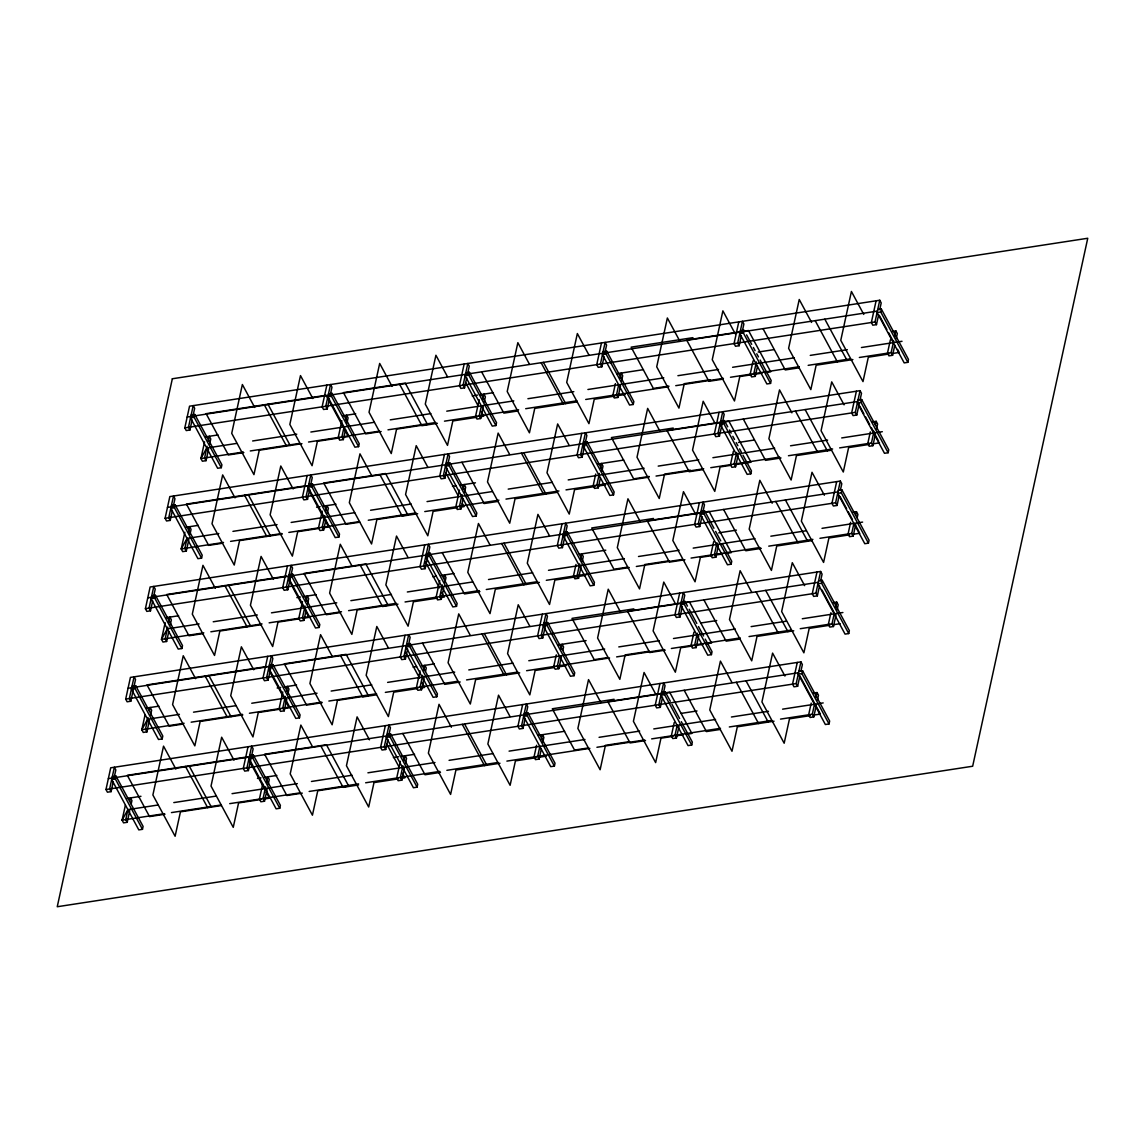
<?xml version="1.0" encoding="UTF-8"?>
<svg xmlns="http://www.w3.org/2000/svg" width="1145" height="1145" viewBox="0 0 1145 1145"><rect width="100%" height="100%" fill="white"/><g stroke="black" fill="none" stroke-linecap="round" stroke-linejoin="round"><path stroke-width="1.5" d="M113.269 781.62L111.079 791.639L107.43 792.197L105.984 789.506L110.707 767.808L800.928 661.882L802.373 664.558L800.913 671.242M133.335 689.548L130.788 701.227L127.138 701.785L125.692 699.108L130.416 677.411L820.636 571.469L822.081 574.146L820.621 580.83M152.686 600.81L150.496 610.815L146.846 611.387L145.401 608.696L150.124 586.999L840.344 481.057L841.79 483.748L840.33 490.418M172.394 510.398L170.204 520.417L166.54 520.975L165.095 518.284L169.832 496.586L860.052 390.66L861.498 393.336L860.038 400.02M192.102 419.986L189.913 430.005L186.249 430.563L184.803 427.886L189.54 406.189L879.761 300.248L881.206 302.938L879.746 309.608M114.357 776.611L115.817 769.941L114.371 767.25L109.634 788.948L111.079 791.639M134.065 686.198L135.525 679.529L134.079 676.838L129.342 698.536L130.788 701.227M153.773 595.801L155.233 589.117L153.788 586.44L149.05 608.138L150.496 610.815M173.482 505.389L174.942 498.719L173.496 496.028L168.759 517.726L170.204 520.417M193.19 414.977L194.65 408.307L193.204 405.616L188.467 427.314L189.913 430.005M115.344 778.986L111.695 779.545L138.803 829.896L142.467 829.324L115.344 778.986L115.989 776.095L112.325 776.653M135.053 688.574L131.403 689.133L158.511 739.484L162.175 738.926L135.053 688.574L135.682 685.683L132.033 686.241M154.761 598.162L151.111 598.735L178.219 649.072L181.869 648.514L154.761 598.162L155.391 595.271L151.741 595.844M174.469 507.765L170.82 508.323L197.928 558.674L201.577 558.116L174.469 507.765L175.099 504.873L171.449 505.432M194.178 417.353L190.514 417.911L217.636 468.262L221.286 467.704L194.178 417.353L194.807 414.461L191.158 415.02M125.377 805.15L122.1 820.163L123.545 822.854L127.209 822.296L129.757 810.603M145.071 714.738L141.808 729.766L143.254 732.442L146.918 731.884L149.451 720.205M165.152 622.665L161.517 639.354L162.962 642.044L166.612 641.472L168.802 631.467M184.86 532.253L181.225 548.942L182.67 551.632L186.32 551.074L188.868 539.381M204.569 441.856L200.933 458.544L202.379 461.22L206.028 460.662L208.576 448.983M157.924 805.021L127.925 809.629L125.764 819.605L127.209 822.296M129.757 801.242L130.487 797.908L131.933 800.598L131.203 803.933M148.006 717.514L145.472 729.193L146.918 731.884M149.465 710.845L150.195 707.495L151.641 710.186L150.553 715.196M167.714 627.102L165.166 638.795L166.612 641.472M168.816 622.107L169.904 617.098L171.349 619.774L170.261 624.784M218.824 533.541L187.05 538.408L184.875 548.383L186.32 551.074M188.524 531.695L189.612 526.686L191.058 529.376L189.97 534.386M207.13 446.292L204.583 457.971L206.028 460.662M208.233 441.283L209.32 436.274L210.766 438.964L209.678 443.974M142.467 829.324L143.096 826.432L115.989 776.095M162.175 738.926L162.805 736.035L135.682 685.683M181.869 648.514L182.513 645.623L155.391 595.271M201.577 558.116L202.207 555.211L175.099 504.873M221.286 467.704L221.915 464.813L194.807 414.461M248.021 746.74L243.284 768.438L244.729 771.115L248.393 770.556L250.941 758.877M267.73 656.328L262.992 678.026L264.438 680.717L268.102 680.144L270.649 668.465M287.438 565.916L282.7 587.614L284.146 590.305L287.81 589.747L290.358 578.053M307.146 475.518L302.409 497.216L303.854 499.893L307.518 499.334L309.708 489.316M326.855 385.106L322.117 406.804L323.563 409.495L327.227 408.922L329.416 398.918M251.671 755.543L253.131 748.859L251.685 746.168L246.948 767.866L248.393 770.556M271.379 665.13L272.839 658.447L271.394 655.77L266.656 677.468L268.102 680.144M291.088 574.718L292.548 568.049L291.102 565.358L286.365 587.056L287.81 589.747M310.796 484.321L312.256 477.637L310.81 474.96L306.073 496.658L307.518 499.334M330.504 393.909L331.964 387.225L330.519 384.548L325.781 406.246L327.227 408.922M252.659 757.904L248.995 758.477L276.117 808.814L279.766 808.255L252.659 757.904L253.288 755.013L249.639 755.571M272.367 667.506L268.703 668.065L295.811 718.416L299.475 717.843L272.367 667.506L272.997 664.601L269.333 665.173M292.075 577.094L288.411 577.653L315.519 628.004L319.183 627.446L292.075 577.094L292.705 574.203L289.041 574.761M311.784 486.682L308.119 487.255L335.227 537.592L338.891 537.034L311.784 486.682L312.413 483.791L308.749 484.349M331.492 396.284L327.828 396.843L354.936 447.194L358.6 446.622L331.492 396.284L332.122 393.393L328.458 393.952M262.677 784.067L259.414 799.096L260.86 801.772L264.509 801.214L267.057 789.535M282.758 691.995L279.108 708.683L280.554 711.374L284.218 710.816L286.765 699.123M302.466 601.583L298.816 618.286L300.262 620.962L303.926 620.404L306.116 610.385M322.174 511.185L318.525 527.874L319.97 530.564L323.634 529.992L325.824 519.987M341.883 420.773L338.233 437.462L339.679 440.152L343.343 439.594L345.532 429.575M265.611 786.844L263.064 798.537L264.509 801.214M266.713 781.835L267.801 776.84L269.247 779.516L268.159 784.525M285.32 696.446L282.772 708.125L284.218 710.816M286.422 691.437L287.51 686.428L288.955 689.118L287.867 694.113M305.028 606.034L302.48 617.713L303.926 620.404M306.116 601.025L307.218 596.015L308.663 598.706L307.561 603.716M324.736 515.622L322.189 527.315L323.634 529.992M325.824 510.613L326.926 505.618L328.372 508.294L327.27 513.303M344.087 426.885L341.897 436.903L343.343 439.594M345.532 420.215L346.634 415.206L348.08 417.896L346.978 422.891M279.766 808.255L280.396 805.364L253.288 755.013M299.475 717.843L300.104 714.952L272.997 664.601M319.183 627.446L319.813 624.555L292.705 574.203M338.891 537.034L339.521 534.142L312.413 483.791M358.6 446.622L359.229 443.73L332.122 393.393M385.335 725.658L380.598 747.356L382.044 750.047L385.708 749.488L387.897 739.47M405.044 635.26L400.306 656.958L401.752 659.635L405.416 659.076L407.606 649.058M424.752 544.848L420.015 566.546L421.46 569.237L425.124 568.664L427.672 556.985M444.46 454.436L439.723 476.134L441.168 478.825L444.832 478.267L447.008 468.248M464.154 364.038L459.431 385.736L460.877 388.413L464.541 387.854L466.716 377.836M388.985 734.46L390.445 727.791L388.999 725.1L384.262 746.798L385.708 749.488M408.693 644.048L410.139 637.379L408.693 634.688L403.97 656.386L405.416 659.076M428.402 553.65L429.847 546.966L428.402 544.29L423.679 565.988L425.124 568.664M448.11 463.238L449.556 456.569L448.11 453.878L443.387 475.576L444.832 478.267M467.446 374.501L469.264 366.157L467.818 363.466L463.095 385.164L464.541 387.854M389.973 736.836L386.309 737.394L413.417 787.746L417.081 787.173L389.973 736.836L390.602 733.945L386.938 734.503M409.681 646.424L406.017 646.982L433.125 697.334L436.789 696.775L409.681 646.424L410.311 643.533L406.647 644.091M429.389 556.012L425.725 556.584L452.833 606.922L456.497 606.363L429.389 556.012L430.019 553.121L426.355 553.693M449.098 465.614L445.434 466.172L472.541 516.524L476.206 515.966L449.098 465.614L449.727 462.723L446.063 463.281M468.806 375.202L465.142 375.76L492.25 426.112L495.914 425.554L468.806 375.202L469.436 372.311L465.772 372.869M400.364 761.325L396.714 778.013L398.159 780.704L401.823 780.146L404.371 768.452M420.058 670.927L416.422 687.615L417.868 690.292L421.532 689.734L424.079 678.055M439.766 580.515L436.13 597.203L437.576 599.894L441.24 599.322L443.788 587.643M459.474 490.103L455.839 506.791L457.284 509.482L460.948 508.924L463.138 498.905M479.183 399.705L475.547 416.394L476.993 419.07L480.657 418.512L483.204 406.833M402.925 765.776L400.378 777.455L401.823 780.146M404.013 760.767L405.115 755.757L406.561 758.448L405.459 763.457M422.634 675.364L420.086 687.043L421.532 689.734M423.722 670.355L424.824 665.345L426.269 668.036L425.539 671.371M442.342 584.952L439.794 596.645L441.24 599.322M443.802 578.282L444.532 574.947L445.978 577.624L444.875 582.633M462.05 494.554L459.503 506.233L460.948 508.924M463.138 489.545L464.226 484.535L465.671 487.226L464.584 492.236M481.387 405.817L479.211 415.821L480.657 418.512M482.846 399.133L483.934 394.123L485.38 396.814L484.292 401.823M417.081 787.173L417.71 784.282L390.602 733.945M436.789 696.775L437.419 693.884L410.311 643.533M456.497 606.363L457.127 603.472L430.019 553.121M476.206 515.966L476.835 513.06L449.727 462.723M495.914 425.554L496.544 422.662L469.436 372.311M522.635 704.59L517.912 726.288L519.358 728.964L523.022 728.406L525.197 718.387M542.344 614.178L537.62 635.876L539.066 638.567L542.73 637.994L545.278 626.315M562.052 523.766L557.329 545.464L558.774 548.154L562.438 547.596L564.986 535.903M581.76 433.368L577.037 455.066L578.483 457.742L582.147 457.184L584.694 445.505M601.468 342.956L596.745 364.654L598.191 367.345L601.855 366.786L604.03 356.768M526.299 713.392L527.745 706.708L526.299 704.018L521.576 725.715L523.022 728.406M546.008 622.98L547.453 616.296L546.008 613.62L541.284 635.318L542.73 637.994M565.716 532.568L567.161 525.899L565.716 523.208L560.993 544.905L562.438 547.596M585.41 442.17L586.87 435.486L585.424 432.81L580.701 454.508L582.147 457.184M605.118 351.758L606.578 345.089L605.132 342.398L600.409 364.096L601.855 366.786M527.287 715.754L523.623 716.326L550.731 766.663L554.395 766.105L527.287 715.754L527.917 712.863L524.253 713.421M546.995 625.356L543.331 625.914L570.439 676.266L574.103 675.693L546.995 625.356L547.625 622.465L543.961 623.023M566.703 534.944L563.039 535.502L590.147 585.854L593.811 585.295L566.703 534.944L567.333 532.053L563.669 532.611M586.412 444.532L582.748 445.104L609.856 495.442L613.52 494.883L586.412 444.532L587.042 441.641L583.377 442.199M606.12 354.134L602.456 354.692L629.564 405.044L633.228 404.471L606.12 354.134L606.75 351.243L603.086 351.801M536.576 745.266L534.028 756.945L535.474 759.622L539.138 759.063L541.313 749.059M556.284 654.854L553.736 666.533L555.182 669.224L558.846 668.666L561.394 656.972M575.992 564.442L573.445 576.135L574.89 578.812L578.554 578.254L581.102 566.575M595.701 474.044L593.153 485.723L594.598 488.414L598.262 487.842L600.438 477.837M615.409 383.632L612.861 395.311L614.307 398.002L617.971 397.444L620.518 385.75M539.867 746.368L537.692 756.387L539.138 759.063M541.327 739.684L542.415 734.689L543.861 737.366L542.773 742.375M559.576 655.956L557.4 665.975L558.846 668.666M561.036 649.287L562.123 644.277L563.569 646.968L562.853 650.303M579.656 563.884L577.109 575.563L578.554 578.254M580.744 558.875L581.832 553.865L583.277 556.556L582.19 561.565M599.365 473.472L596.817 485.165L598.262 487.842M600.452 468.462L601.54 463.467L602.986 466.144L601.898 471.153M618.701 384.734L616.525 394.753L617.971 397.444M620.161 378.065L621.248 373.055L622.694 375.746L621.606 380.741M554.395 766.105L555.024 763.214L527.917 712.863M574.103 675.693L574.733 672.802L547.625 622.465M593.811 585.295L594.441 582.404L567.333 532.053M613.52 494.883L614.149 491.992L587.042 441.641M633.228 404.471L633.858 401.58L606.75 351.243M659.949 683.508L655.226 705.206L656.672 707.896L660.336 707.338L662.511 697.319M679.658 593.11L674.935 614.808L676.38 617.484L680.044 616.926L682.22 606.907M699.366 502.698L694.643 524.396L696.088 527.086L699.752 526.514L701.928 516.51M719.074 412.286L714.351 433.984L715.797 436.674L719.446 436.116L724.184 414.418L722.738 411.728L718.001 433.425L719.446 436.116M738.783 321.888L734.059 343.586L735.505 346.262L739.155 345.704L741.345 335.685M663.241 693.984L665.059 685.64L663.613 682.95L658.89 704.647L660.336 707.338M683.307 601.898L684.767 595.228L683.322 592.537L678.599 614.235L680.044 616.926M702.658 513.16L704.476 504.816L703.03 502.14L698.307 523.837L699.752 526.514M742.432 330.676L743.892 324.006L742.447 321.316L737.709 343.013L739.155 345.704M664.601 694.686L660.937 695.244L688.045 745.595L691.709 745.037L664.601 694.686L665.231 691.795L661.567 692.353M684.309 604.274L680.645 604.832L707.753 655.183L711.417 654.625L684.309 604.274L684.939 601.383L681.275 601.941M704.018 513.862L700.354 514.434L727.461 564.771L731.125 564.213L704.018 513.862L704.647 510.971L700.983 511.543M723.726 423.464L720.062 424.022L747.17 474.373L750.834 473.815L723.726 423.464L724.356 420.573L720.692 421.131M743.42 333.052L739.77 333.61L766.878 383.961L770.542 383.403L743.42 333.052L744.064 330.161L740.4 330.719M674.248 722.509L671.342 735.863L672.788 738.554L676.452 737.995L678.999 726.302M693.956 632.112L691.05 645.465L692.496 648.142L696.16 647.583L698.708 635.904M713.664 541.699L710.759 555.053L712.204 557.744L715.868 557.171L718.416 545.492M733.372 451.302L730.467 464.641L731.913 467.332L735.577 466.774L738.124 455.08M753.081 360.89L750.175 374.243L751.621 376.92L755.285 376.361L757.46 366.343M677.182 725.286L675.006 735.305L676.452 737.995M697.262 633.214L694.714 644.893L696.16 647.583M716.97 542.816L714.423 554.495L715.868 557.171M736.679 452.404L734.131 464.083L735.577 466.774M756.373 361.992L753.839 373.685L755.285 376.361M691.709 745.037L692.339 742.132L681.318 721.679M711.417 654.625L712.047 651.734L705.263 639.139M731.125 564.213L731.755 561.322L722.438 544.018M750.834 473.815L751.463 470.91L742.99 455.18M770.542 383.403L771.172 380.512L760.151 360.06M797.263 662.44L792.54 684.137L793.986 686.814L797.636 686.256L799.825 676.237M816.972 572.028L812.249 593.725L813.694 596.416L817.344 595.844L819.534 585.839M836.68 481.616L831.943 503.313L833.388 506.004L837.052 505.446L839.242 495.427M856.388 391.218L851.651 412.916L853.097 415.592L856.761 415.034L859.308 403.355M876.097 300.806L871.359 322.504L872.805 325.194L876.469 324.636L878.659 314.617M797.636 686.256L796.19 683.579L800.928 661.882M817.344 595.844L815.898 593.167L820.636 571.469M837.052 505.446L835.607 502.755L840.344 481.057M856.761 415.034L855.315 412.357L860.052 390.66M876.469 324.636L875.023 321.945L879.761 300.248M801.901 673.603L798.251 674.176L825.359 724.513L829.023 723.955L801.901 673.603L802.545 670.712L798.881 671.271M821.609 583.206L817.959 583.764L845.067 634.115L848.717 633.543L821.609 583.206L822.239 580.315L818.589 580.873M841.317 492.794L837.668 493.352L864.776 543.703L868.425 543.145L841.317 492.794L841.947 489.903L838.297 490.461M861.026 402.382L857.362 402.954L884.484 453.291L888.134 452.733L861.026 402.382L861.655 399.49L858.006 400.049M880.734 311.984L877.07 312.542L904.192 362.893L907.842 362.321L880.734 311.984L881.364 309.093L877.7 309.651M811.204 703.116L808.656 714.795L810.102 717.471L813.766 716.913L816.299 705.234M830.912 612.704L828.365 624.383L829.81 627.074L833.46 626.515L836.007 614.822M850.62 522.292L848.073 533.985L849.518 536.661L853.168 536.103L855.716 524.424M870.314 431.894L867.781 443.573L869.227 446.264L872.876 445.691L875.424 434.012M890.395 339.807L887.475 353.161L888.921 355.852L892.585 355.293L894.775 345.275M813.766 716.913L812.32 714.237L814.496 704.218M815.956 697.534L817.043 692.539L813.379 693.097M833.46 626.515L832.014 623.825L834.204 613.806M835.664 607.136L836.752 602.127L833.088 602.685M853.168 536.103L851.723 533.413L853.912 523.408M855.73 515.064L856.46 511.715L852.796 512.287M872.876 445.691L871.431 443.015L873.978 431.322M875.438 424.652L876.168 421.317L872.504 421.875M892.585 355.293L891.139 352.603L893.687 340.924M894.789 335.914L895.877 330.905L892.213 331.463M817.401 700.225L818.489 695.215L817.043 692.539M837.109 609.813L838.197 604.818L836.752 602.127M857.176 517.74L857.906 514.406L856.46 511.715M876.526 429.003L877.614 423.993L876.168 421.317M896.234 338.591L897.322 333.596L895.877 330.905M829.023 723.955L829.653 721.064L802.545 670.712M848.717 633.543L849.361 630.652L822.239 580.315M868.425 543.145L869.069 540.254L841.947 489.903M888.134 452.733L888.763 449.842L861.655 399.49M907.842 362.321L908.472 359.43L881.364 309.093M187.05 538.408L181.139 548.956L223.518 542.458M127.925 809.629L122.014 820.178L164.393 813.68M692.94 337.66L631.138 347.15L653.366 388.427L668.823 386.065M187.179 417.038L877.385 311.096M184.803 427.886L875.023 321.945M205.656 436.846L218.008 434.943M342.97 415.764L355.709 413.817M472.212 395.927L477.508 395.111M480.285 394.696L493.395 392.678M616.969 373.714L643.447 369.649M758.176 352.045L774.077 349.597M236.757 443.401L206.758 448.01L200.847 458.558L243.227 452.046M252.644 440.968L296.755 434.184M310.867 432.023L374.401 422.276M390.288 419.843L430.863 413.603M446.75 411.169L513.804 400.879M527.917 398.718L573.802 391.676M587.915 389.5L663.799 377.85M677.912 375.689L718.502 369.463M732.614 367.287L794.372 357.812M810.259 355.379L847.314 349.683M861.426 347.522L902.017 341.296M710.029 379.739L684.266 383.689L678.942 408.107L656.715 366.815L667.363 317.981L679.715 340.924M250.283 450.958L299.718 443.373M308.549 442.027L379.167 431.178M387.983 429.833L435.658 422.519M444.489 421.16L518.628 409.781M525.698 408.693L576.894 400.836M585.725 399.476L668.694 386.738M675.765 385.665L723.425 378.351M730.481 377.263L799.339 366.686M808.17 365.341L850.535 358.829M859.365 357.483L891.139 352.603M243.828 452.59L228.37 454.966L206.129 413.674L326.082 395.268L342.541 425.854M301.951 443.673L259.271 450.228L253.947 474.645L231.719 433.354L242.368 384.52L254.72 407.448M339.721 437.877L317.408 441.297L312.084 465.714L289.842 424.437L300.491 375.589L312.843 398.532M343.156 437.347L348.309 436.56L345.017 430.434M381.128 431.522L365.684 433.898L343.443 392.606L405.258 383.117L427.486 424.409L396.585 429.146L391.261 453.563L369.033 412.272L379.682 363.437L392.034 386.38M722.624 379.195L708.884 381.314L686.656 340.022L748.472 330.533L770.699 371.824L765.547 372.612M751.807 374.716L739.799 376.562L734.475 400.979L712.247 359.702L722.881 310.853L735.233 333.796M755.242 374.2L762.112 373.141M437.376 423.335L421.918 425.697L399.691 384.419M476.864 417.267L452.833 420.959L447.509 445.376L425.282 404.085L435.916 355.251L447.452 376.662M480.299 416.737L483.734 416.222L481.272 411.627M517.583 411.026L503.857 413.13L481.616 371.839M577.094 401.881L534.758 408.379L529.434 432.81L507.206 391.518L517.855 342.67L529.376 364.081M614.865 396.084L594.255 399.247L588.945 423.664L566.703 382.387L577.352 333.538L588.888 354.95M618.3 395.569L625.17 394.51M798.981 367.831L785.241 369.935L763.014 328.644M852.868 359.559L816.156 365.198L810.832 389.615L788.604 348.323L799.239 299.489L811.59 322.432M888.935 354.02L868.325 357.183L863.001 381.6L840.774 340.323L851.422 291.474L863.774 314.417M892.37 353.504L899.226 352.445L897.58 349.382M673.231 428.058L611.43 437.547L633.657 478.839L649.115 476.463M306.373 485.68L186.435 504.086L208.662 545.378L222.402 543.26M167.471 507.435L857.677 401.509M165.095 518.284L855.315 412.357M185.948 527.244L198.3 525.355M316.578 507.206L320.113 506.662M323.262 506.176L336 504.215M452.504 486.339L456.039 485.795M460.576 485.094L475.447 482.818M597.876 464.026L623.739 460.061M738.482 442.442L754.369 440.009M232.936 531.366L277.047 524.596M291.159 522.435L354.692 512.674M370.579 510.241L411.155 504.015M427.042 501.582L492.336 491.548M508.208 489.115L552.334 482.346M568.206 479.912L644.091 468.262M658.203 466.101L698.793 459.861M712.906 457.699L774.664 448.225M790.551 445.777L827.606 440.095M841.718 437.934L882.308 431.694M690.32 470.137L664.558 474.102L659.234 498.519L637.006 457.227L647.655 408.393L660.007 431.322M230.574 541.37L281.77 533.513M288.841 532.425L359.458 521.59M368.275 520.231L415.95 512.917M424.781 511.572L498.919 500.179M505.99 499.106L558.946 490.976M566.016 489.888L648.986 477.15M656.056 476.062L703.717 468.749M710.773 467.675L779.63 457.098M788.461 455.739L832.601 448.969M839.657 447.881L871.431 443.015M282.242 534.085L239.563 540.626L234.238 565.043L212.011 523.766L222.66 474.917L235.011 497.86M318.296 528.546L297.7 531.709L292.376 556.126L270.134 514.835L280.783 466.001L293.134 488.944M323.448 527.759L328.601 526.972L324.479 519.315M359.702 522.192L345.976 524.295L323.734 483.004L385.55 473.529L407.777 514.806L376.877 519.558L371.553 543.975L349.325 502.684L359.974 453.849L371.495 475.261M702.915 469.607L689.175 471.711L666.948 430.434L728.764 420.945L750.991 462.222L735.534 464.598M730.395 465.385L720.09 466.974L714.766 491.391L692.539 450.099L703.173 401.265L714.709 422.677M417.667 513.733L402.224 516.109L379.983 474.817M457.156 507.679L433.125 511.371L427.801 535.788L405.573 494.497L416.222 445.663L427.743 467.074M460.591 507.149L464.026 506.62L462.38 503.571M497.889 501.424L484.149 503.528L461.922 462.251M557.386 492.293L515.05 498.791L509.725 523.208L487.498 481.916L498.147 433.082L509.668 454.493M595.157 486.496L574.561 489.659L569.237 514.076L546.995 472.785L557.644 423.951L569.179 445.362M598.592 485.967L605.462 484.922M780.99 457.971L765.533 460.347L743.305 419.056M831.442 450.228L796.448 455.595L791.123 480.027L768.896 438.735L779.53 389.901L791.882 412.83M869.227 444.432L848.617 447.595L843.293 472.012L821.065 430.72L831.714 381.886L844.065 404.829M872.662 443.902L879.517 442.857M653.523 518.47L591.722 527.959L613.949 569.251L627.689 567.133M286.665 576.078L166.726 594.498L188.954 635.776L202.694 633.672M147.762 597.847L837.983 491.906M145.401 608.696L835.607 502.755M166.24 617.656L178.591 615.767M296.87 597.604L300.405 597.06M303.554 596.588L316.292 594.627M432.796 576.751L436.331 576.207M440.868 575.506L453.978 573.488M579.313 554.252L605.791 550.187M718.774 532.854L736.421 530.149M199.115 623.939L167.342 628.82L161.431 639.368L203.81 632.856M213.228 621.778L257.339 615.008M271.465 612.833L336.744 602.814M350.871 600.653L391.447 594.427M407.334 591.979L472.627 581.961M488.5 579.527L532.625 572.758M548.498 570.31L624.383 558.674M638.495 556.499L679.085 550.273M693.197 548.111L754.956 538.622M770.843 536.189L806.137 530.779M822.01 528.332L862.6 522.106M668.895 560.821L644.85 564.499L639.525 588.916L617.298 547.639L627.947 498.791L640.298 521.734M210.866 631.782L262.062 623.925M269.132 622.837L341.511 611.731M348.581 610.643L396.242 603.329M405.072 601.969L479.211 590.591M486.281 589.503L537.477 581.646M546.308 580.3L629.278 567.562M636.348 566.474L682.248 559.433M691.079 558.073L759.922 547.51M768.753 546.151L812.893 539.381M819.949 538.293L851.723 533.413M260.817 624.755L219.854 631.038L214.53 655.455L192.303 614.164L202.951 565.329L215.303 588.272M298.587 618.958L277.992 622.121L272.667 646.539L250.426 605.247L261.074 556.413L273.426 579.341M303.74 618.157L308.892 617.37L304.77 609.727M339.993 612.604L326.268 614.708L304.026 573.416L365.842 563.927L388.069 605.218L357.168 609.956L351.844 634.387L329.617 593.096L340.265 544.261L351.787 565.659M684.925 559.748L669.467 562.123L647.24 520.832L709.056 511.343L731.283 552.634L726.13 553.421M712.405 555.54L700.382 557.386L695.058 581.803L672.831 540.512L683.465 491.677L695.817 514.606M715.84 555.01L722.695 553.951M397.959 604.145L382.516 606.521L360.274 565.229M437.462 598.091L413.417 601.769L408.092 626.186L385.865 584.909L396.514 536.06L408.035 557.472M440.882 597.561L444.317 597.032L441.856 592.437M479.898 591.564L464.441 593.94L442.213 552.649M539.395 582.433L495.341 589.203L490.017 613.62L467.79 572.328L478.438 523.494L489.96 544.905M585.753 575.32L554.853 580.071L549.528 604.488L527.287 563.197L537.935 514.363L549.471 535.774M761.282 548.383L745.824 550.759L723.597 509.468M811.733 540.64L776.739 546.008L771.415 570.425L749.188 529.133L759.822 480.299L772.174 503.242M849.518 534.844L828.908 538.007L823.584 562.424L801.357 521.132L812.005 472.298L824.357 495.227M852.953 534.314L859.809 533.255M633.829 608.882L572.013 618.372L594.241 659.649L607.981 657.545M266.957 666.49L147.018 684.896L169.245 726.188L182.985 724.084M128.054 688.26L818.274 582.318M125.692 699.108L815.898 593.167M146.531 708.068L158.883 706.164M277.162 688.016L280.697 687.472M284.218 686.928L296.584 685.039M413.087 667.149L416.623 666.605M421.918 665.803L434.27 663.9M557.844 644.936L586.083 640.599M700.826 622.994L716.713 620.547M179.407 714.351L147.633 719.217L141.722 729.766L184.102 723.268M193.519 712.176L235.87 705.678M251.757 703.245L317.036 693.226M331.163 691.05L371.739 684.824M387.625 682.391L454.679 672.101M468.792 669.925L512.917 663.155M528.79 660.722L604.674 649.072M618.787 646.911L659.377 640.685M673.489 638.509L735.247 629.034M751.134 626.601L786.429 621.177M802.301 618.744L842.892 612.518M649.186 651.219L625.141 654.911L619.831 679.328L597.59 638.037L608.238 589.203L620.59 612.146M191.158 722.18L242.354 714.323M249.424 713.249L321.802 702.128M328.873 701.055L376.533 693.727M385.364 692.381L457.742 681.275M466.573 679.915L517.769 672.058M526.6 670.698L609.569 657.96M616.64 656.886L664.3 649.573M671.371 648.485L740.214 637.908M749.045 636.563L791.41 630.051M800.24 628.705L832.014 623.825M242.826 714.895L200.146 721.45L194.822 745.867L172.594 704.576L183.243 655.741L195.595 678.67M280.597 709.098L258.283 712.519L252.959 736.936L230.732 695.659L241.366 646.81L253.718 669.753M284.032 708.569L289.184 707.782L285.892 701.656M322.003 702.744L306.559 705.12L284.318 663.828L346.133 654.339L368.375 695.63L337.46 700.368L332.136 724.785L309.909 683.493L320.557 634.659L332.079 656.071M665.216 650.16L649.759 652.535L627.532 611.244L689.347 601.755L711.575 643.046L706.422 643.833M692.696 645.937L680.674 647.784L675.35 672.201L653.122 630.924L663.756 582.075L675.292 603.487M696.131 645.408L702.987 644.363M376.533 694.815L362.808 696.919L340.566 655.641M417.753 688.488L393.708 692.181L388.384 716.598L366.157 675.307L376.805 626.472L388.327 647.884M421.174 687.959L424.609 687.429L422.147 682.849M460.19 681.976L444.732 684.352L422.505 643.061M519.687 672.845L475.633 679.6L470.309 704.018L448.081 662.74L458.73 613.892L470.251 635.303M554.023 667.578L535.144 670.469L529.82 694.886L507.578 653.609L518.227 604.76L529.763 626.172M557.458 667.048L566.045 665.732M739.856 639.053L726.13 641.157L703.889 599.865M793.743 630.78L757.031 636.42L751.707 660.837L729.479 619.545L740.128 570.711L751.65 592.122M829.81 625.242L809.2 628.405L803.876 652.822L781.649 611.544L792.297 562.696L804.649 585.639M833.245 624.726L840.115 623.667M614.121 699.28L552.305 708.769L574.532 750.061L588.272 747.957M247.248 756.902L127.31 775.308L149.537 816.6L164.994 814.224M108.346 778.657L798.566 672.73M105.984 789.506L796.19 683.579M126.823 798.466L140.95 796.305M257.453 778.414L260.988 777.884M264.509 777.34L276.875 775.437M393.379 757.561L398.675 756.745M401.451 756.315L414.562 754.312M538.136 735.348L564.614 731.283M681.118 713.392L697.004 710.959M173.811 802.588L216.162 796.09M232.049 793.657L297.328 783.638M311.454 781.462L352.03 775.237M367.917 772.803L434.971 762.513M449.083 760.337L493.209 753.567M509.081 751.134L584.966 739.484M599.078 737.323L639.669 731.082M653.781 728.921L715.539 719.446M731.426 716.999L768.481 711.317M782.593 709.156L823.183 702.915M629.478 741.631L605.433 745.323L600.123 769.741L577.881 728.449L588.53 679.615L600.882 702.543M171.449 812.592L220.885 805.007M229.716 803.647L300.333 792.812M309.164 791.453L358.585 783.867M365.656 782.779L439.809 771.401M446.865 770.327L498.061 762.47M506.892 761.11L589.861 748.372M596.931 747.284L644.592 739.971M651.662 738.883L720.506 728.32M729.336 726.961L771.701 720.463M780.532 719.103L812.32 714.237M221.4 805.565L180.438 811.848L175.113 836.265L152.886 794.988L163.535 746.139L175.886 769.082M260.888 799.511L238.575 802.931L233.251 827.348L211.023 786.057L221.658 737.223L234.009 760.165M264.323 798.981L269.476 798.179L266.184 792.068M302.294 793.141L286.851 795.517L264.609 754.226L326.425 744.751L348.667 786.028L317.752 790.78L312.428 815.197L290.2 773.905L300.849 725.071L312.37 746.483M645.508 740.572L630.065 742.933L607.823 701.642L669.639 692.167L691.866 733.444L686.714 734.246M672.988 736.35L660.966 738.196L655.641 762.613L633.414 721.321L644.062 672.487L655.584 693.899M676.423 735.82L683.279 734.761M358.542 784.955L343.099 787.331L320.858 746.039M398.045 778.901L374 782.593L368.676 807.01L346.448 765.719L357.097 716.885L369.449 739.813M401.48 778.371L404.901 777.841L402.439 773.261M440.481 772.388L425.024 774.75L402.797 733.473M499.979 763.257L455.925 770.012L450.6 794.43L428.373 753.138L439.022 704.304L451.373 727.247M536.032 757.718L515.436 760.881L510.112 785.298L487.87 744.007L498.519 695.172L510.055 716.584M539.467 757.188L546.337 756.129M720.148 729.465L706.422 731.569L684.18 690.278M774.034 721.193L737.323 726.817L731.998 751.249L709.771 709.957L720.42 661.109L731.941 682.52M810.102 715.654L789.492 718.817L784.168 743.234L761.94 701.942L772.589 653.108L784.94 676.051M813.537 715.124L820.407 714.065L816.285 706.422M879.474 315.748L886.874 329.502M888.534 332.565L893.472 341.74M824.829 319.169L847.057 360.446M815.183 320.643L837.424 361.934M859.766 406.146L863.874 413.803M865.52 416.852L869.642 424.494M871.288 427.557L873.764 432.152M875.41 435.2L878.702 441.326M805.121 409.567L827.348 450.858M795.474 411.055L817.716 452.332M840.058 496.558L846.642 508.795M848.288 511.844L852.41 519.501M855.701 525.612L858.993 531.724M746.597 334.884L751.678 344.316M753.381 347.465L755.07 350.613M756.759 353.762L758.462 356.911M785.413 499.979L807.64 541.27M775.766 501.453L798.008 542.744M821.995 590.019L834.347 612.961M724.356 420.573L727.733 426.856M729.437 430.005L731.125 433.153M732.814 436.302L734.518 439.451M736.206 442.6L737.91 445.748M739.598 448.883L741.287 452.032M765.704 590.391L787.932 631.668M756.058 591.865L778.299 633.156M799.811 675.836L814.639 703.373M704.647 510.971L713.965 528.289M715.654 531.423L720.735 540.869M745.996 680.788L768.223 722.08M736.35 682.277L758.591 723.554M684.939 601.383L687.472 606.106M689.175 609.255L696.79 623.41M698.493 626.558L703.574 635.99M543.431 362.35L565.673 403.641M541.127 362.707L563.354 403.999M665.231 691.795L670.312 701.227M672 704.375L679.629 718.53M523.723 452.762L545.965 494.053M521.419 453.119L543.646 494.397M465.629 382.573L477.98 405.516M504.015 543.159L526.256 584.451M501.71 543.517L523.938 584.809M445.92 472.985L458.272 495.914M484.306 633.571L506.548 674.863M482.002 633.929L504.229 675.221M425.382 561.851L439.379 587.857M464.598 723.983L486.84 765.275M462.294 724.341L484.521 765.619M405.673 652.264L419.671 678.255M267.944 404.185L290.186 445.477M264.266 404.757L286.493 446.049M308.835 490.26L322.833 516.266M386.795 744.207L399.147 767.136M248.236 494.597L270.478 535.889M244.558 495.17L266.785 536.447M289.127 580.672L303.124 606.664M228.528 585.009L250.769 626.301M224.849 585.567L247.077 626.859M269.418 671.084L283.416 697.076M208.819 675.407L231.061 716.698M205.141 675.979L227.368 717.271M249.71 761.482L263.708 787.488M189.125 765.819L211.353 807.11M185.433 766.391L207.66 807.669M172.337 378.766L57.25 906.74L972.663 766.234L1087.75 238.26L172.337 378.766"/></g></svg>
